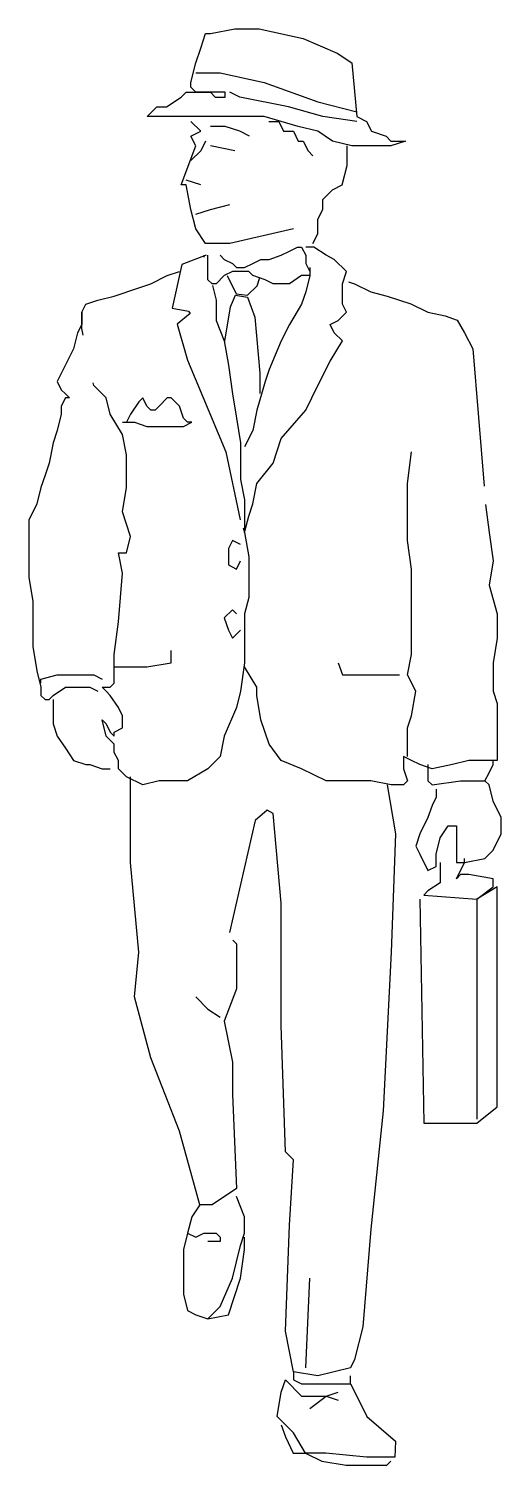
# Model space of a CAD drawing. Extents: x 322 to 380, y 288 to 463.
import ezdxf

# ---------------------------------------------------------------- set-up
doc = ezdxf.new("R2010")
doc.units = 0
doc.header["$MEASUREMENT"] = 0
doc.layers.get('0').update_dxf_attribs({"linetype": 'CONTINUOUS'})

# ---------------------------------------------------------------- blocks, each defined once
blk = doc.blocks.new('MAN-5')
blk.add_lwpolyline([(-3.041, 69.931), (-1.853, 70.169), (-0.664, 70.169), (1.475, 69.693), (3.139, 68.98), (3.852, 68.504), (4.09, 65.887), (4.565, 65.649), (4.803, 65.174), (5.516, 64.936), (5.754, 64.698), (6.467, 64.698), (5.754, 64.46), (4.565, 64.46), (3.852, 64.46), (2.901, 64.698), (2.188, 65.174), (1.237, 65.412), (-0.426, 65.887), (-2.09, 65.887), (-2.803, 65.887), (-3.754, 65.887), (-4.23, 65.887), (-5.18, 65.887), (-5.894, 65.887), (-6.131, 65.887), (-5.656, 66.363), (-5.18, 66.363), (-4.467, 66.839), (-4.23, 67.077), (-3.517, 67.077), (-3.041, 67.077), (-2.803, 66.839), (-2.328, 66.839), (-2.328, 66.839), (-2.328, 67.077), (-2.803, 67.077), (-3.754, 67.077), (-3.992, 67.315), (-3.992, 67.552), (-3.754, 68.504), (-3.517, 69.217), (-3.279, 69.931)], close=True)
for points in [[(-3.754, 68.028), (-2.566, 68.028), (-0.426, 67.552), (2.188, 66.601), (4.09, 66.125)], [(4.09, 65.649), (2.426, 65.887), (0.762, 66.363), (-1.615, 66.839), (-2.09, 67.077)], [(1, 60.417), (-2.09, 59.703), (-3.279, 59.703), (-3.754, 60.417), (-3.992, 61.368), (-4.23, 62.557), (-4.467, 62.557), (-3.754, 64.46), (-3.992, 64.936), (-3.517, 65.174), (-3.992, 65.649)], [(-1.14, 64.936), (-1.615, 65.174), (-2.328, 65.412), (-2.566, 65.412), (-3.041, 65.412)], [(-0.189, 65.649), (0.287, 65.649), (0.524, 65.174), (1, 65.174), (1.237, 64.698), (1.475, 64.698), (1.713, 64.222), (1.951, 63.984)], [(-3.279, 64.698), (-3.517, 64.222), (-3.992, 63.747)], [(-1.853, 64.222), (-3.041, 64.46)], [(1.951, 59.703), (2.188, 60.179), (2.188, 60.892), (2.426, 61.368), (2.426, 61.844), (2.901, 62.319), (3.377, 62.557), (3.615, 63.509), (3.615, 63.984), (3.615, 64.46)], [(-3.517, 62.557), (-4.23, 62.795)], [(-3.754, 61.13), (-3.041, 61.368), (-2.09, 61.606)], [(-2.566, 59.131), (-2.367, 58.932), (-1.971, 58.734), (-1.772, 58.535), (-1.375, 58.535), (-0.978, 58.734), (-0.582, 58.932), (-0.185, 58.932), (0.411, 59.131), (0.807, 59.33), (1.204, 59.528), (1.403, 59.528), (1.601, 59.131), (1.601, 58.734), (1.8, 58.337), (1.8, 58.138), (1.403, 58.138), (0.807, 57.741), (0.609, 57.741), (0.212, 57.741), (0.014, 57.741), (-0.383, 57.94), (-0.978, 58.138), (-1.177, 58.337), (-1.772, 58.337), (-1.971, 58.337), (-2.367, 58.138), (-2.764, 57.741), (-2.963, 57.741), (-3.161, 57.94), (-3.161, 58.337), (-3.161, 58.734), (-3.161, 59.131), (-3.161, 59.131)], [(-2.942, 57.656), (-2.764, 56.947), (-2.764, 55.954), (-2.367, 54.961), (-2.169, 53.77), (-1.971, 52.38), (-1.772, 51.188), (-1.574, 49.997), (-1.574, 49.203), (-1.574, 48.21), (-1.375, 47.217), (-1.375, 46.423), (-1.375, 45.629), (-1.177, 46.423), (-0.978, 47.019), (-0.78, 48.011), (0.014, 49.004), (0.411, 50.196), (1.601, 51.586), (2.197, 52.777), (2.792, 53.968), (3.387, 54.961), (2.99, 55.358), (2.792, 55.755), (3.189, 55.954), (3.586, 56.351), (3.387, 56.748), (3.387, 57.741), (3.586, 58.337), (2.99, 58.932), (2.593, 59.131), (1.998, 59.528), (1.601, 59.528)], [(-3.246, 59.141), (-4.431, 58.679), (-4.905, 56.548), (-4.115, 56.406), (-4.036, 56.299), (-4.668, 55.767), (-4.154, 54.026), (-2.298, 49.55), (-1.587, 46.246)], [(-3.36, 59.131), (-3.36, 59.035)], [(-9.248, 55.234), (-9.313, 55.557), (-9.313, 56.351), (-9.114, 56.748), (-9.114, 56.748), (-8.519, 56.947), (-7.725, 57.145), (-6.534, 57.542), (-5.939, 57.741), (-5.145, 58.138), (-4.55, 58.337)], [(-2.219, 58.147), (-1.785, 57.259), (-1.232, 57.187), (-0.758, 57.649), (-0.64, 58.04)], [(1.8, 58.535), (1.8, 58.138), (1.601, 57.344), (1.403, 56.748), (0.807, 55.755), (0.411, 54.961), (-0.185, 53.571), (-0.383, 52.975), (-0.78, 51.586), (-0.978, 50.593), (-1.375, 49.798)], [(3.682, 57.841), (3.982, 57.741), (4.776, 57.344), (5.57, 57.145), (6.719, 56.763), (7.554, 56.351), (8.388, 56.173), (8.984, 55.975), (9.34, 55.358), (9.737, 54.564), (10.288, 47.878)], [(-2.338, 54.949), (-2.061, 56.619), (-1.824, 57.187), (-1.232, 57.081), (-0.876, 56.122), (-0.64, 53.386), (-0.64, 52.392)], [(-9.313, 56.351), (-9.313, 55.755), (-9.511, 55.358), (-9.709, 54.564), (-10.305, 53.373), (-10.503, 52.975), (-10.305, 52.578), (-10.106, 52.38), (-9.908, 52.181), (-10.106, 52.181), (-10.305, 51.784), (-10.305, 51.387), (-10.503, 50.593), (-10.702, 49.997), (-10.9, 49.004), (-11.098, 48.409), (-11.297, 47.813), (-11.495, 47.019), (-11.892, 46.224), (-11.892, 45.43), (-11.892, 44.437), (-11.892, 43.444), (-11.694, 42.253), (-11.694, 41.062), (-11.694, 40.069), (-11.495, 38.877), (-11.297, 38.083), (-11.297, 37.686), (-11.098, 37.487), (-10.9, 37.487), (-10.702, 37.686), (-10.106, 38.083), (-9.313, 38.083), (-8.916, 38.083), (-8.519, 37.885)], [(-1.446, 45.841), (-1.375, 45.629), (-1.177, 44.437), (-1.177, 43.444), (-1.177, 42.452), (-1.375, 41.657), (-1.375, 40.267), (-1.375, 39.275), (-1.574, 37.885), (-1.772, 37.09), (-2.367, 35.7), (-2.566, 34.708), (-3.161, 34.112), (-4.153, 33.516), (-5.542, 33.516), (-6.336, 33.318), (-7.13, 33.715), (-7.527, 34.112), (-7.527, 34.112), (-7.527, 34.509), (-7.725, 34.906), (-7.725, 35.303), (-8.122, 35.7), (-8.32, 36.495), (-8.122, 36.296), (-7.924, 35.899), (-7.725, 35.7), (-7.725, 35.899), (-7.328, 36.098), (-7.328, 36.693), (-7.527, 37.09), (-7.924, 37.686), (-8.122, 37.885), (-8.32, 38.083), (-8.122, 38.083), (-7.924, 38.083), (-7.725, 38.282), (-7.725, 39.672), (-7.527, 41.26), (-7.328, 43.643), (-7.527, 44.636), (-7.13, 44.636), (-6.931, 45.43), (-7.328, 46.621), (-7.13, 47.813), (-7.13, 49.401), (-7.328, 50.394), (-7.924, 51.387), (-8.122, 52.181), (-8.717, 52.777), (-8.753, 52.92)], [(-7.328, 50.99), (-6.733, 50.99), (-6.138, 50.791), (-5.145, 50.791), (-4.352, 50.791), (-3.955, 50.99), (-4.153, 50.99), (-4.352, 51.188), (-4.55, 51.784), (-4.947, 52.181), (-5.145, 52.181), (-5.542, 51.784), (-5.741, 51.586), (-5.939, 51.586), (-6.138, 51.784), (-6.336, 52.181), (-6.534, 51.983), (-6.931, 51.387), (-7.13, 50.99)], [(6.562, 34.708), (6.562, 35.105), (6.562, 36.098), (6.76, 36.693), (6.959, 37.885), (6.562, 38.679), (6.76, 39.672), (6.76, 41.657), (6.76, 42.65), (6.76, 43.842), (6.562, 45.231), (6.562, 46.423), (6.562, 48.011), (6.754, 49.551)], [(10.362, 46.982), (10.531, 45.629), (10.729, 44.239), (10.531, 43.047), (10.928, 41.657), (10.928, 40.466), (10.729, 39.275), (10.729, 37.885), (10.928, 37.289), (10.928, 36.098), (10.928, 34.906), (10.928, 34.509), (10.332, 34.509), (9.539, 34.509), (8.745, 34.31), (7.753, 34.112), (7.157, 34.31), (6.76, 34.509), (6.364, 34.708), (6.364, 34.112), (6.562, 33.516), (6.364, 33.318), (5.768, 33.318), (4.776, 33.516), (3.784, 33.516), (2.593, 33.516), (1.403, 34.112), (0.411, 34.509), (-0.185, 35.303), (-0.582, 36.495), (-0.78, 37.686), (-0.78, 38.083), (-1.375, 39.076)], [(-1.574, 45.033), (-1.971, 45.231), (-2.169, 44.834), (-2.169, 44.04), (-1.772, 43.842), (-1.772, 43.842), (-1.574, 44.239)], [(-1.772, 41.657), (-1.971, 41.856), (-2.367, 41.459), (-2.169, 40.863), (-1.971, 40.466), (-1.574, 40.863)], [(-7.725, 39.076), (-7.13, 39.076), (-6.336, 39.076), (-6.138, 39.076), (-4.947, 39.275), (-4.947, 39.473), (-4.947, 39.87)], [(3.189, 39.275), (3.387, 38.679), (3.982, 38.679), (4.578, 38.679), (5.371, 38.679), (6.165, 38.679), (6.165, 38.679)], [(-11.297, 38.282), (-11.297, 38.48), (-10.503, 38.679), (-9.709, 38.679), (-8.717, 38.679), (-8.32, 38.48)], [(-10.702, 37.487), (-10.702, 36.892), (-10.702, 36.296), (-10.503, 35.7), (-10.106, 35.105), (-9.709, 34.509), (-9.114, 34.31), (-8.916, 34.31), (-8.32, 34.112), (-8.122, 34.112), (-7.924, 34.112)], [(7.554, 34.31), (7.554, 33.516), (7.753, 33.318), (9.142, 33.516), (10.332, 33.516), (10.531, 33.913), (10.729, 34.31), (10.729, 34.509)], [(-1.95, 25.752), (-1.772, 25.574), (-1.772, 23.389), (-2.367, 21.801), (-1.971, 19.815), (-1.971, 18.227), (-1.772, 13.66), (-2.963, 12.865), (-3.558, 12.865), (-4.55, 16.44), (-5.939, 20.014), (-6.733, 22.992), (-6.534, 25.176), (-6.534, 25.176), (-6.931, 29.545), (-6.931, 33.715)], [(5.57, 33.318), (5.967, 30.935), (5.768, 25.176), (5.371, 17.432), (4.776, 11.674), (4.379, 6.909), (3.982, 5.32), (3.784, 4.923), (2.197, 4.526), (1.006, 4.724), (0.609, 6.71), (0.807, 11.873), (1.006, 15.05), (0.609, 15.447), (0.411, 21.602), (0.411, 27.559), (0.014, 31.928), (-0.28, 32.083), (-0.857, 31.594), (-2.114, 26.121)], [(7.951, 33.119), (7.951, 32.722), (7.753, 32.325), (7.554, 31.729), (7.157, 30.935), (6.959, 30.339), (7.157, 29.942), (7.554, 29.148), (7.951, 29.346), (7.951, 29.942), (8.149, 30.736), (8.546, 31.332), (8.943, 31.332), (8.943, 31.133), (8.943, 30.538), (8.943, 29.942), (8.943, 29.743), (8.943, 29.545), (9.34, 29.545), (10.332, 29.743), (10.729, 30.141), (11.126, 30.935), (11.126, 31.729), (10.729, 32.523), (10.531, 33.318), (10.332, 33.516)], [(8.149, 29.545), (8.149, 28.949), (8.149, 28.552), (7.554, 28.155), (7.356, 27.956), (7.356, 27.956), (9.935, 27.758), (10.729, 28.353), (10.729, 28.751), (9.539, 28.949), (9.142, 28.949), (8.943, 28.751), (9.34, 29.545), (9.34, 29.743)], [(7.157, 27.758), (7.356, 16.837), (9.935, 16.837), (10.928, 17.631), (10.928, 28.353), (9.935, 27.758), (9.935, 17.035)], [(-3.756, 22.992), (-3.161, 22.397), (-2.566, 21.999)], [(-3.558, 12.865), (-3.955, 12.27), (-4.153, 11.476), (-4.352, 10.681), (-4.352, 9.887), (-4.352, 8.497), (-4.153, 7.703), (-3.756, 7.504), (-3.161, 7.306), (-2.566, 7.901), (-1.971, 9.291), (-1.574, 10.88), (-1.375, 11.476), (-1.375, 12.27), (-1.772, 13.263)], [(-4.153, 11.476), (-3.756, 11.277), (-3.36, 11.476), (-2.764, 11.476), (-2.566, 11.277), (-2.566, 11.078), (-3.161, 11.078)], [(-3.161, 7.306), (-2.169, 7.504), (-1.574, 9.291), (-1.375, 10.681), (-1.375, 11.277)], [(1.601, 4.923), (1.8, 9.291)], [(3.784, 4.129), (4.181, 3.334), (4.578, 2.54), (5.967, 1.349), (5.949, 0.563), (4.56, 0.563), (2.576, 0.762), (1.584, 0.762), (1.006, 1.746), (0.212, 2.54), (0.411, 3.732), (0.609, 4.327), (1.403, 3.533), (2.593, 3.533), (3.189, 3.732)], [(1.006, 4.724), (1.006, 4.327), (1.403, 4.129), (2.197, 4.129), (2.792, 4.129), (3.387, 4.129), (3.784, 4.129), (3.784, 4.526)], [(1.8, 2.937), (2.593, 3.533), (3.189, 3.334)], [(0.411, 2.143), (0.609, 1.547), (0.989, 0.762), (1.584, 0.762), (2.378, 0.365), (3.568, 0.166), (5.552, 0.166), (5.751, 0.365)]]:
    blk.add_lwpolyline(points)

msp = doc.modelspace()

# ---------------------------------------------------------------- block references
at = {"xscale": 2.5, "yscale": 2.5, "zscale": 2.5}
msp.add_blockref('MAN-5', (351.74, 287.74), dxfattribs=at)

doc.saveas('drawing.dxf')
